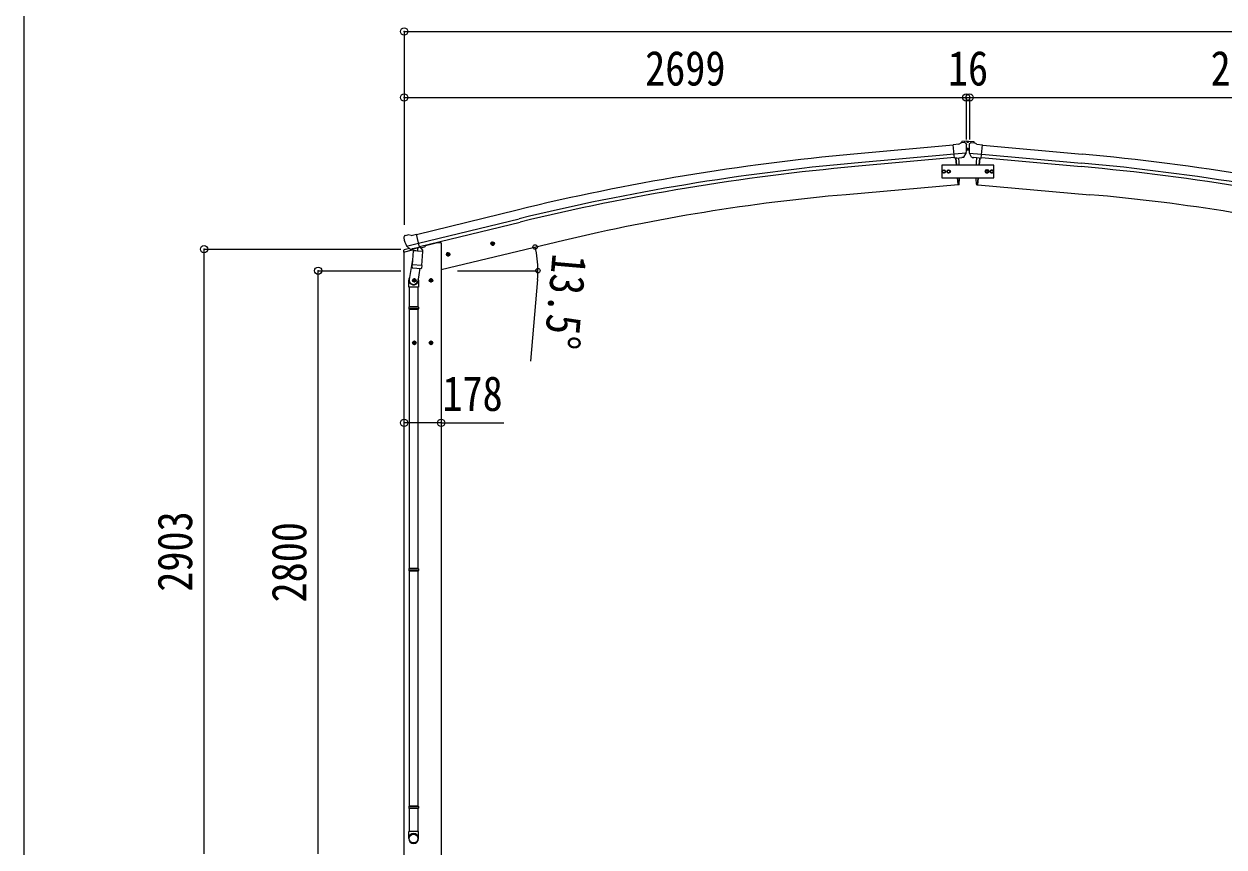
# Model space of a CAD drawing. Units: millimetres at full size. Extents: x -9783 to 33754, y -10064 to 6752.
# Drawn here: x -9783 to -4022, y -3770 to 181 of the extents above; entities that cross this region are included whole.
import ezdxf
from ezdxf.enums import TextEntityAlignment as Align

# ---------------------------------------------------------------- set-up
doc = ezdxf.new("R2010")
doc.units = ezdxf.units.MM
doc.header["$LTSCALE"] = 35
doc.header["$PDMODE"] = 32
doc.header["$PDSIZE"] = 35
for name, color, linetype, lineweight in [('0-0_0', 7, 'Continuous', 9), ('0-1_本体', 4, 'Continuous', 9), ('0-2_部品', 7, 'Continuous', 9), ('0-7_合掌部品', 3, 'Continuous', 9), ('0-A_寸法', 6, 'Continuous', 9), ('F-0_240', 7, 'Continuous', 9)]:
    doc.layers.add(name, color=color, linetype=linetype, lineweight=lineweight)
doc.styles.add('ＭＳ ゴシック', font='')
doc.styles.get('ＭＳ ゴシック').set_extended_font_data('MS Gothic')

msp = doc.modelspace()

# ---------------------------------------------------------------- linework, layer by layer
at = {"layer": '0-0_0', "color": 6}
for p, q in [((-5258.97, -171.62), (-5242.97, -171.62)), ((-5242.97, -171.62), (-2544, -171.62))]:
    msp.add_line(p, q, dxfattribs=at)
at = {"layer": '0-1_本体'}
for p, q in [((-5321.66, -400.66), (-5799.17, -443.86)), ((-5180.31, -400.66), (-4702.8, -443.86)), ((-5317.9, -443.66), (-5795.29, -486.85)), ((-5316.43, -460.43), (-5793.77, -503.62)), ((-5185.54, -460.43), (-4708.21, -503.62)), ((-5184.07, -443.66), (-4706.69, -486.85)), ((-5297.95, -591.42), (-5835.89, -638.48)), ((-5204.03, -591.42), (-4666.08, -638.48)), ((-7898.5, -829.48), (-7415.62, -711.99)), ((-7888.42, -871.44), (-7405.41, -753.97)), ((-7884.49, -887.82), (-7401.44, -770.33)), ((-7191.89, -858.43), (-7779.94, -999.61)), ((-7957.97, -4349.62), (-7957.97, -913.06)), ((-7855.98, -882.11), (-7803.97, -869.62)), ((-7779.97, -869.62), (-7803.97, -869.62)), ((-7779.97, -869.62), (-7779.97, -4349.62))]:
    msp.add_line(p, q, dxfattribs=at)
at = {"layer": '0-1_本体', "color": 6}
msp.add_line((-7779.97, -1733.54), (-7957.97, -1733.54), dxfattribs=at)
at = {"layer": '0-1_本体'}
for centre, radius, start, end in [((-4803.05, -11453.87), 11054.98, 95.16866, 103.66973), ((-5698.93, -11453.87), 11054.98, 76.33027, 84.83134), ((-4803.05, -11453.87), 11011.82, 95.16974, 103.66973), ((-4803.05, -11453.87), 10994.98, 95.16974, 103.66973), ((-5698.93, -11453.87), 10994.98, 76.33027, 84.83026), ((-5698.93, -11453.87), 11011.82, 76.33027, 84.83026), ((-5036.88, -9854.13), 9250.23, 94.95525, 103.47191), ((-5465.1, -9854.13), 9250.23, 76.52809, 85.04475)]:
    msp.add_arc(centre, radius, start, end, dxfattribs=at)
at = {"layer": '0-2_部品'}
for p, q in [((-7959.96, -845.05), (-7959.68, -846.2)), ((-7955.74, -836.48), (-7959.6, -842.77)), ((-7952.64, -834.23), (-7939.46, -831.06)), ((-7924.9, -833.74), (-7938.16, -831.04)), ((-7924.9, -833.74), (-7898.97, -827.51)), ((-7530.41, -883.24), (-7535.07, -863.8)), ((-7960.53, -913.68), (-7917.51, -903.35)), ((-7960.53, -906.79), (-7960.53, -913.68)), ((-7932.08, -897.59), (-7958.23, -903.87)), ((-7945.9, -885.36), (-7888.4, -871.55)), ((-7929.05, -900.27), (-7945.43, -885.78)), ((-7926.34, -900.84), (-7918.82, -899.03)), ((-7925.51, -900.73), (-7923.98, -900.36)), ((-7923.98, -900.36), (-7887.27, -891.55)), ((-7922.14, -900.59), (-7922.19, -901.33)), ((-7921.44, -902.37), (-7895.62, -908.81)), ((-7914.52, -907.72), (-7919.19, -974.55)), ((-7868.83, -910.91), (-7914.52, -907.72)), ((-7912.74, -904.54), (-7912.97, -907.83)), ((-7893.23, -893.37), (-7894.25, -907.98)), ((-7887.27, -891.55), (-7885.74, -891.18)), ((-7884.19, -889.08), (-7883.25, -889.14)), ((-7883.25, -889.14), (-7869.93, -904.46)), ((-7878.95, -894.09), (-7859.81, -889.5)), ((-7873.5, -977.75), (-7868.83, -910.91)), ((-7869.93, -904.46), (-7870.38, -910.8)), ((-7855.98, -880.88), (-7855.98, -884.64)), ((-7751.84, -919.44), (-7753.97, -926.63)), ((-7744.54, -917.69), (-7751.84, -919.44)), ((-7744.34, -934.61), (-7749.01, -915.16)), ((-7739.38, -923.13), (-7744.54, -917.69)), ((-7542.46, -875.86), (-7523.02, -871.19)), ((-7537.91, -868.08), (-7540.04, -875.27)), ((-7530.61, -866.32), (-7537.91, -868.08)), ((-7525.44, -871.77), (-7530.61, -866.32)), ((-7527.57, -878.97), (-7525.44, -871.77)), ((-7917.46, -949.79), (-7933.37, -1045.96)), ((-7920.05, -987.02), (-7919.18, -974.55)), ((-7873.5, -977.75), (-7919.19, -974.55)), ((-7873.52, -977.75), (-7874.4, -990.44)), ((-7756.4, -927.22), (-7736.95, -922.55)), ((-7741.51, -930.33), (-7739.38, -923.13)), ((-7919.66, -988.38), (-7919.66, -988.38)), ((-7918.21, -989.16), (-7876.51, -992.07)), ((-7881.94, -991.69), (-7892.67, -1055.28)), ((-7935.52, -1083.12), (-7935.52, -1048.77)), ((-7889.52, -1083.12), (-7935.52, -1083.12)), ((-7933.52, -1083.12), (-7933.52, -1177.12)), ((-7898.97, -1049.86), (-7918.97, -1049.86)), ((-7908.97, -1042.36), (-7915.47, -1046.11)), ((-7915.47, -1046.11), (-7915.47, -1053.61)), ((-7915.47, -1053.61), (-7908.97, -1057.37)), ((-7908.97, -1059.86), (-7908.97, -1039.86)), ((-7902.47, -1046.11), (-7908.97, -1042.36)), ((-7891.52, -1083.12), (-7891.52, -1177.12)), ((-7889.52, -1048.46), (-7889.52, -1083.12)), ((-7818.97, -1049.86), (-7838.97, -1049.86)), ((-7828.97, -1042.36), (-7835.47, -1046.11)), ((-7835.47, -1046.11), (-7835.47, -1053.61)), ((-7835.47, -1053.61), (-7828.97, -1057.37)), ((-7828.97, -1059.86), (-7828.97, -1039.86)), ((-7822.47, -1046.11), (-7828.97, -1042.36)), ((-7935.52, -1179.12), (-7934.52, -1177.12)), ((-7889.52, -1179.12), (-7935.52, -1179.12)), ((-7889.52, -1187.12), (-7935.52, -1187.12)), ((-7890.52, -1177.12), (-7934.52, -1177.12)), ((-7890.52, -1189.12), (-7934.52, -1189.12)), ((-7933.52, -1189.12), (-7933.52, -2433.31)), ((-7891.52, -1189.12), (-7891.52, -2433.31)), ((-7889.52, -1179.12), (-7890.52, -1177.12)), ((-7889.52, -1187.12), (-7890.52, -1189.12)), ((-7889.52, -1179.12), (-7889.52, -1187.12)), ((-7898.97, -1349.86), (-7918.97, -1349.86)), ((-7908.97, -1342.36), (-7915.47, -1346.11)), ((-7915.47, -1346.11), (-7915.47, -1353.61)), ((-7915.47, -1353.61), (-7908.97, -1357.37)), ((-7908.97, -1359.86), (-7908.97, -1339.86)), ((-7902.47, -1346.11), (-7908.97, -1342.36)), ((-7818.97, -1349.86), (-7838.97, -1349.86)), ((-7828.97, -1342.36), (-7835.47, -1346.11)), ((-7835.47, -1346.11), (-7835.47, -1353.61)), ((-7835.47, -1353.61), (-7828.97, -1357.37)), ((-7828.97, -1359.86), (-7828.97, -1339.86)), ((-7822.47, -1346.11), (-7828.97, -1342.36)), ((-7935.52, -2435.31), (-7934.52, -2433.31)), ((-7889.52, -2435.31), (-7935.52, -2435.31)), ((-7889.52, -2443.31), (-7935.52, -2443.31)), ((-7890.52, -2433.31), (-7934.52, -2433.31)), ((-7890.52, -2445.31), (-7934.52, -2445.31)), ((-7933.52, -2445.31), (-7933.52, -3573.49)), ((-7891.52, -2445.31), (-7891.52, -3573.49)), ((-7889.52, -2435.31), (-7890.52, -2433.31)), ((-7889.52, -2443.31), (-7890.52, -2445.31)), ((-7889.52, -2435.31), (-7889.52, -2443.31)), ((-7935.52, -3575.49), (-7934.52, -3573.49)), ((-7889.52, -3575.49), (-7935.52, -3575.49)), ((-7889.52, -3583.49), (-7935.52, -3583.49)), ((-7890.52, -3573.49), (-7934.52, -3573.49)), ((-7890.52, -3585.49), (-7934.52, -3585.49)), ((-7933.52, -3585.49), (-7933.52, -3695.49)), ((-7891.52, -3585.49), (-7891.52, -3695.49)), ((-7889.52, -3575.49), (-7890.52, -3573.49)), ((-7889.52, -3583.49), (-7890.52, -3585.49)), ((-7889.52, -3575.49), (-7889.52, -3583.49)), ((-7935.52, -3729.64), (-7935.52, -3695.49)), ((-7889.52, -3695.49), (-7935.52, -3695.49)), ((-7889.52, -3729.64), (-7889.52, -3695.49))]:
    msp.add_line(p, q, dxfattribs=at)
for points in [[(-7893.54, -892.96), (-7883.82, -890.63), (-7898.97, -827.51)], [(-7946.18, -884.78), (-7945.59, -885.62), (-7945.43, -885.78)], [(-7893.54, -892.96), (-7893.78, -893.11), (-7918.55, -899.06), (-7918.82, -899.03)], [(-7540.04, -875.27), (-7534.87, -880.72), (-7527.57, -878.97)], [(-7753.97, -926.63), (-7748.81, -932.08), (-7741.51, -930.33)], [(-7908.97, -1057.37), (-7902.47, -1053.61), (-7902.47, -1046.11)], [(-7828.97, -1057.37), (-7822.47, -1053.61), (-7822.47, -1046.11)], [(-7935.52, -1179.12), (-7935.52, -1187.12), (-7934.52, -1189.12)], [(-7908.97, -1357.37), (-7902.47, -1353.61), (-7902.47, -1346.11)], [(-7828.97, -1357.37), (-7822.47, -1353.61), (-7822.47, -1346.11)], [(-7935.52, -2435.31), (-7935.52, -2443.31), (-7934.52, -2445.31)], [(-7935.52, -3575.49), (-7935.52, -3583.49), (-7934.52, -3585.49)]]:
    msp.add_lwpolyline(points, dxfattribs=at)
for centre, radius in [((-7746.67, -924.88), 8.5), ((-7746.67, -924.88), 7.7), ((-7746.67, -924.88), 6.5), ((-7532.74, -873.52), 8.5), ((-7532.74, -873.52), 7.7), ((-7532.74, -873.52), 6.5), ((-7908.97, -1049.86), 8.5), ((-7908.97, -1049.86), 7.7), ((-7908.97, -1049.86), 6.5), ((-7828.97, -1049.86), 8.5), ((-7828.97, -1049.86), 7.7), ((-7828.97, -1049.86), 6.5), ((-7908.97, -1349.86), 8.5), ((-7908.97, -1349.86), 7.7), ((-7908.97, -1349.86), 6.5), ((-7828.97, -1349.86), 8.5), ((-7828.97, -1349.86), 7.7), ((-7828.97, -1349.86), 6.5)]:
    msp.add_circle(centre, radius, dxfattribs=at)
for centre, radius, start, end in [((-7762.88, -798.95), 202.4, 193.5, 205.09125), ((-7951.48, -839.09), 5, 103.5, 148.5), ((-7938.76, -833.98), 3, 78.5, 103.5), ((-7957.53, -906.79), 3, 103.5, 180), ((-7925.62, -900.24), 0.5, 248.23754, 283.5), ((-7922.64, -900.55), 0.5, 356, 103.5), ((-7921.19, -901.4), 1, 176, 256), ((-7895.27, -907.84), 1.03, 250.03897, 351.96569), ((-7892.63, -893.46), 0.604, 100.59842, 172.20595), ((-7885.86, -890.7), 0.5, 283.5, 318.76246), ((-7860.98, -884.64), 5, 283.5, 0), ((-7918.11, -987.19), 1.95, 175.04017, 217.47766), ((-7918.07, -987.16), 2, 217.40962, 266), ((-7876.37, -990.08), 2, 266, 349.46843), ((-7905.52, -1048.77), 30, 177.45142, 180)]:
    msp.add_arc(centre, radius, start, end, dxfattribs=at)
for centre, major_axis, ratio, start_param, end_param in [((-7957.04, -844.34), (-1.57, -2.57), 0.99628, 4.712389, 5.4996506), ((-7927.07, -898.01), (-0.73, -2.92), 0.997631, 5.8041905, 6.6006116), ((-7927.01, -897.79), (2.63, 3.16), 0.650902, 4.0958226, 4.1686332), ((-7927.04, -897.91), (-0.73, -2.92), 0.997631, 0.3902369, 0.4789948), ((-7912.52, -1048.46), (23, 0), 0.996195, 2.5560258, 6.5663028), ((-7912.52, -1048.46), (21, 0), 0.996195, 2.9349147, 5.9512394), ((-7912.52, -3727.89), (-23, 0), 0.996195, 3.1415927, 6.2831853), ((-7912.52, -3729.64), (-23, 0), 0.996195, 3.1415927, 6.2831853), ((-7912.52, -3729.64), (0, -23.43), 0.981806, 4.712389, 7.8539816)]:
    msp.add_ellipse(centre, major_axis=major_axis, ratio=ratio, start_param=start_param, end_param=end_param, dxfattribs=at)
msp.add_ellipse((-7912.52, -3729.64), major_axis=(21, 0), ratio=0.996195, dxfattribs=at)
at = {"layer": '0-7_合掌部品'}
for p, q in [((-5295.28, -396.21), (-5321.85, -398.54)), ((-5316.19, -463.2), (-5321.85, -398.54)), ((-5295.28, -396.21), (-5283.56, -389.45)), ((-5268.66, -387.86), (-5282.32, -389.06)), ((-5255.73, -380.88), (-5279.87, -383)), ((-5259.52, -393.61), (-5265.01, -389.01)), ((-5258.46, -395.65), (-5258.34, -397)), ((-5255.73, -380.88), (-5247.73, -380.88)), ((-5250.47, -385.6), (-5249.63, -385.6)), ((-5247.73, -380.88), (-5223.59, -383)), ((-5245.08, -395.65), (-5245.2, -397)), ((-5244.02, -393.61), (-5238.53, -389.01)), ((-5234.88, -387.86), (-5221.22, -389.06)), ((-5220.23, -388.82), (-5223.59, -383)), ((-5220.23, -389.32), (-5220.23, -388.82)), ((-5208.26, -396.21), (-5219.98, -389.45)), ((-5208.26, -396.21), (-5181.69, -398.54)), ((-5187.35, -463.2), (-5181.69, -398.54)), ((-5258.98, -438.5), (-5317.9, -443.66)), ((-5272.62, -459.39), (-5280.33, -460.06)), ((-5270.24, -457.99), (-5259.3, -439.05)), ((-5257.75, -422.38), (-5245.71, -422.38)), ((-5250.47, -418.3), (-5249.63, -418.3)), ((-5244.56, -438.5), (-5185.64, -443.66)), ((-5233.3, -457.99), (-5244.24, -439.05)), ((-5230.92, -459.39), (-5223.21, -460.06)), ((-5306.23, -462.33), (-5316.19, -463.2)), ((-5309.22, -462.59), (-5306.21, -496.93)), ((-5306.21, -496.93), (-5309.22, -462.59)), ((-5194.32, -462.59), (-5197.33, -496.93)), ((-5197.33, -496.93), (-5194.32, -462.59)), ((-5197.31, -462.33), (-5187.35, -463.2)), ((-5300.96, -556.93), (-5297.97, -591.19)), ((-5298.16, -588.91), (-5300.96, -556.93)), ((-5202.58, -556.93), (-5205.57, -591.19)), ((-5205.38, -588.91), (-5202.58, -556.93)), ((-5297.92, -591.69), (-5298.16, -588.91)), ((-5295.31, -591.3), (-5297.92, -591.69)), ((-5208.23, -591.3), (-5205.62, -591.69)), ((-5205.62, -591.69), (-5205.38, -588.91))]:
    msp.add_line(p, q, dxfattribs=at)
for points in [[(-5283.23, -389.28), (-5283.23, -388.82), (-5279.87, -383)], [(-5252.99, -384.76), (-5253.83, -384.76), (-5253.83, -385.6), (-5252.99, -385.6)], [(-5251.31, -383.92), (-5251.31, -383.08), (-5252.15, -383.08), (-5252.15, -383.92)], [(-5252.15, -386.44), (-5252.15, -387.28), (-5251.31, -387.28), (-5251.31, -386.44)], [(-5249.63, -385.6), (-5249.63, -384.76), (-5250.47, -384.76)], [(-5306.23, -462.33), (-5305.96, -462.39), (-5280.58, -460.17), (-5280.33, -460.06)], [(-5258.91, -437.87), (-5259.2, -438.86), (-5259.3, -439.05)], [(-5252.99, -417.46), (-5253.83, -417.46), (-5253.83, -418.3), (-5252.99, -418.3)], [(-5251.31, -416.62), (-5251.31, -415.78), (-5252.15, -415.78), (-5252.15, -416.62)], [(-5252.15, -419.14), (-5252.15, -419.98), (-5251.31, -419.98), (-5251.31, -419.14)], [(-5249.63, -418.3), (-5249.63, -417.46), (-5250.47, -417.46)], [(-5244.63, -437.87), (-5244.34, -438.86), (-5244.24, -439.05)], [(-5197.31, -462.33), (-5197.58, -462.39), (-5222.96, -460.17), (-5223.21, -460.06)], [(-5292.76, -496.93), (-5293.35, -483.38), (-5294.85, -461.42)], [(-5210.78, -496.93), (-5210.19, -483.38), (-5208.69, -461.42)], [(-5292.77, -588.46), (-5291.93, -562.83), (-5291.89, -556.93)], [(-5210.77, -588.46), (-5211.61, -562.83), (-5211.65, -556.93)]]:
    msp.add_lwpolyline(points, dxfattribs=at)
for points in [[(-5126.76, -556.93), (-5126.76, -496.93), (-5376.76, -496.93), (-5376.76, -556.93)], [(-5374.76, -526.93), (-5371.01, -520.43), (-5363.5, -520.43), (-5359.75, -526.93), (-5363.5, -533.43), (-5371.01, -533.43)], [(-5351.26, -526.93), (-5347.51, -520.43), (-5340, -520.43), (-5336.25, -526.93), (-5340, -533.43), (-5347.51, -533.43)], [(-5152.25, -526.93), (-5156, -520.43), (-5163.51, -520.43), (-5167.26, -526.93), (-5163.51, -533.43), (-5156, -533.43)], [(-5128.75, -526.93), (-5132.5, -520.43), (-5140.01, -520.43), (-5143.76, -526.93), (-5140.01, -533.43), (-5132.5, -533.43)]]:
    msp.add_lwpolyline(points, close=True, dxfattribs=at)
for centre, radius in [((-5251.73, -385.18), 3.5), ((-5251.73, -417.88), 3.5), ((-5367.26, -526.93), 8.5), ((-5343.76, -526.93), 8.5), ((-5159.76, -526.93), 8.5), ((-5159.55, -524.04), 6.5), ((-5136.26, -526.93), 8.5), ((-5367.26, -526.93), 7.7), ((-5367.26, -526.93), 6.5), ((-5343.76, -526.93), 7.7), ((-5343.76, -526.93), 6.5), ((-5159.76, -526.93), 7.7), ((-5159.76, -526.93), 6.5), ((-5136.26, -526.93), 7.7), ((-5136.26, -526.93), 6.5)]:
    msp.add_circle(centre, radius, dxfattribs=at)
for centre, radius, start, end in [((-5282.06, -392.04), 3, 95, 120), ((-5268.22, -392.84), 5, 50.00648, 94.99352), ((-5459.97, -414.64), 202.4, 353.4085, 5), ((-5252.99, -383.92), 0.84, 270, 0), ((-5252.99, -386.44), 0.84, 0, 90), ((-5250.47, -383.92), 0.84, 180, 270), ((-5250.47, -386.44), 0.84, 90, 180), ((-5043.57, -414.64), 202.4, 175, 186.5915), ((-5235.32, -392.84), 5, 85.00648, 129.99352), ((-5221.48, -392.04), 3, 60, 85), ((-5252.99, -416.62), 0.84, 270, 0), ((-5252.99, -419.14), 0.84, 0, 90), ((-5250.47, -416.62), 0.84, 180, 270), ((-5250.47, -419.14), 0.84, 90, 180), ((-5295.75, -588.33), 3, 278.50322, 357.46219), ((-5207.79, -588.33), 3, 182.53781, 261.49678)]:
    msp.add_arc(centre, radius, start, end, dxfattribs=at)
for centre, major_axis, ratio, start_param, end_param in [((-5254.13, -391.61), (-15.35, 3.44), 0.101033, 5.9751426, 5.9753737), ((-5261.45, -395.91), (2.71, -1.31), 0.997474, 0.5366567, 1.3225652), ((-5242.09, -395.91), (-2.71, -1.31), 0.997474, 4.9606201, 5.7465286), ((-5249.41, -391.61), (15.35, 3.44), 0.101033, 0.3078116, 0.3080427), ((-5272.89, -456.39), (1.62, -2.54), 0.997631, 5.8041905, 5.8929484), ((-5272.96, -456.28), (-3.5, 2.17), 0.650902, 2.1145521, 2.1873627), ((-5272.84, -456.48), (1.62, -2.54), 0.997631, 5.965759, 6.7621801), ((-5230.7, -456.48), (-1.62, -2.54), 0.997631, 5.8041905, 6.6006116), ((-5230.58, -456.28), (3.5, 2.17), 0.650902, 4.0958226, 4.1686332), ((-5230.65, -456.39), (-1.62, -2.54), 0.997631, 0.3902369, 0.4789948)]:
    msp.add_ellipse(centre, major_axis=major_axis, ratio=ratio, start_param=start_param, end_param=end_param, dxfattribs=at)
at = {"layer": '0-A_寸法'}
for p, q in [((-7957.97, 145), (-7957.97, -171.62)), ((-7957.97, 145), (-2544, 145)), ((-7957.97, -171.62), (-7957.97, -783.84)), ((-7957.97, -171.62), (-5258.97, -171.62)), ((-5258.97, -171.62), (-5258.97, -373.56)), ((-5258.97, -171.62), (-5258.97, -373.56)), ((-5242.97, -171.62), (-5242.97, -373.56)), ((-8918.55, -900.36), (-7973.46, -900.36)), ((-8918.55, -3803.36), (-8918.55, -900.36)), ((-8370.58, -1003.36), (-7973.46, -1003.36)), ((-8370.58, -3803.36), (-8370.58, -1003.36)), ((-7701.47, -1003.36), (-7314.62, -1003.36)), ((-7317.47, -1045.82), (-7351.83, -1438.32)), ((-7779.97, -1733.54), (-7479.97, -1733.54))]:
    msp.add_line(p, q, dxfattribs=at)
for centre in [(-7329.07, -889.7), (-7315.62, -1003.36)]:
    msp.add_circle(centre, 10.62, dxfattribs=at)
for start, end in [(0, 13.5), (354.99678, 0)]:
    msp.add_arc((-7802.47, -1003.36), 486.86, start, end, dxfattribs=at)
for p in [(-7957.97, 145), (-7957.97, -171.62), (-5258.97, -171.62), (-5242.97, -171.62), (-8918.55, -900.36), (-8370.58, -1003.36), (-7957.97, -1733.54), (-7779.97, -1733.54)]:
    msp.add_point(p, dxfattribs=at)
at = {"layer": 'F-0_240', "color": 5}
msp.add_line((-9783.03, 6751.9), (-9783.03, -6828.1), dxfattribs=at)

# ---------------------------------------------------------------- texts
at = {"layer": '0-A_寸法', "color": 7, "style": 'ＭＳ ゴシック', "width": 0.85}
for s, p in [('2699', (-6800.97, -164.62)), ('16', (-5347.22, -164.62)), ('2699', (-4085.99, -164.62)), ('178', (-7774.35, -1726.54))]:
    msp.add_text(s, height=166.8, dxfattribs=at).set_placement(p, align=Align.BOTTOM_LEFT)
for s, rotation, p in [('13.5°', 264.997, (-7295.1, -913.51)), ('2903', 90, (-8925.55, -2544.36)), ('2800', 90, (-8377.58, -2595.86))]:
    msp.add_text(s, height=166.8, rotation=rotation, dxfattribs=at).set_placement(p, align=Align.BOTTOM_LEFT)

doc.saveas('drawing.dxf')
